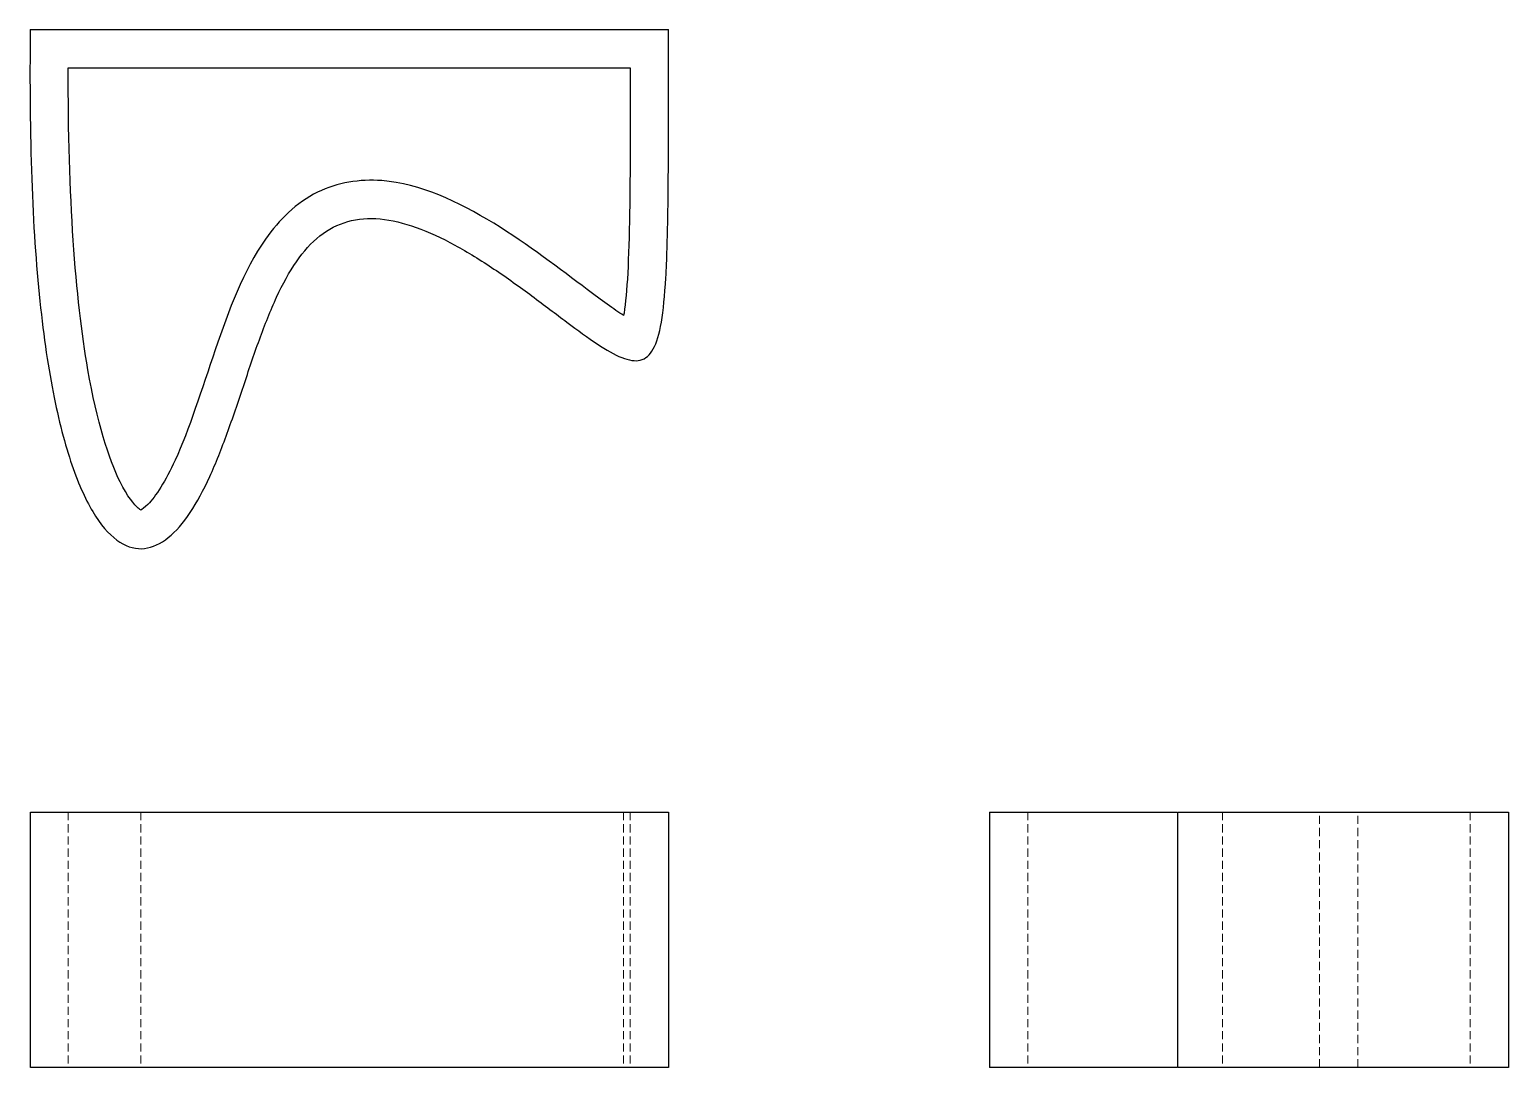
# Model space of a CAD drawing. Header units: millimetres. Extents: x 33 to 264, y 37 to 199.
import ezdxf

# ---------------------------------------------------------------- set-up
doc = ezdxf.new("R2010")
doc.units = ezdxf.units.MM
doc.linetypes.add('HIDDEN', pattern=[1.905, 1.27, -0.635])

msp = doc.modelspace()

# ---------------------------------------------------------------- linework, layer by layer
at = {"color": 7, "linetype": 'Continuous', "lineweight": 25}
for p, q in [((33.11, 199.41), (133, 199.41)), ((39.05, 193.42), (127, 193.42)), ((33.11, 76.98), (33.11, 37.02)), ((33.12, 76.98), (133, 76.98)), ((133, 76.98), (133, 37.02)), ((183.19, 76.98), (183.19, 37.02)), ((212.61, 76.98), (212.61, 37.02)), ((264.41, 76.98), (264.41, 37.02))]:
    msp.add_line(p, q, dxfattribs=at)
at = {"color": 7, "linetype": 'HIDDEN', "lineweight": 18}
for p, q in [((33.11, 76.98), (33.11, 37.02)), ((39.05, 76.98), (39.05, 37.02)), ((50.4, 76.98), (50.4, 37.02)), ((125.96, 76.98), (125.96, 37.02)), ((127, 76.98), (127, 37.02)), ((189.23, 76.98), (189.23, 37.02)), ((219.69, 76.98), (219.69, 37.02)), ((234.85, 37.02), (234.85, 76.98)), ((240.84, 37.02), (240.84, 76.98)), ((258.42, 76.98), (258.42, 37.02))]:
    msp.add_line(p, q, dxfattribs=at)
at = {"color": 7, "linetype": 'Continuous', "lineweight": 25}
for points, knots in [([(33.11, 199.41), (33, 190.93), (33.07, 183.16), (33.58, 169.01), (34.01, 162.63), (35.2, 151.24), (35.96, 146.23), (37.72, 137.51), (38.73, 133.8), (40.92, 127.63), (42.1, 125.16), (44.56, 121.36), (45.84, 120.03), (48.42, 118.39), (49.71, 118.08), (52.26, 118.37), (53.5, 118.96), (55.89, 120.88), (57.04, 122.21), (59.2, 125.46), (60.22, 127.36), (62.15, 131.57), (63.05, 133.86), (64.79, 138.64), (65.62, 141.12), (67.28, 146.06), (68.1, 148.52), (69.81, 153.23), (70.7, 155.48), (72.61, 159.61), (73.63, 161.48), (75.87, 164.71), (77.09, 166.07), (79.77, 168.18), (81.22, 168.94), (84.37, 169.82), (86.06, 169.95), (89.65, 169.61), (91.54, 169.15), (95.46, 167.75), (97.49, 166.81), (101.58, 164.59), (103.64, 163.31), (107.7, 160.59), (109.7, 159.15), (113.53, 156.32), (115.36, 154.92), (118.78, 152.36), (120.37, 151.19), (123.24, 149.29), (124.53, 148.55), (126.78, 147.65), (127.75, 147.49), (129.38, 147.9), (130.05, 148.46), (131.13, 150.41), (131.54, 151.8), (132.18, 155.49), (132.4, 157.79), (132.72, 163.37), (132.82, 166.65), (132.94, 174.24), (132.97, 178.54), (133, 188.19), (133, 193.54), (133, 199.41)], [0, 0, 0, 0, 0.03125, 0.03125, 0.0625, 0.0625, 0.09375, 0.09375, 0.125, 0.125, 0.15625, 0.15625, 0.1875, 0.1875, 0.21875, 0.21875, 0.25, 0.25, 0.28125, 0.28125, 0.3125, 0.3125, 0.34375, 0.34375, 0.375, 0.375, 0.40625, 0.40625, 0.4375, 0.4375, 0.46875, 0.46875, 0.5, 0.5, 0.53125, 0.53125, 0.5625, 0.5625, 0.59375, 0.59375, 0.625, 0.625, 0.65625, 0.65625, 0.6875, 0.6875, 0.71875, 0.71875, 0.75, 0.75, 0.78125, 0.78125, 0.8125, 0.8125, 0.84375, 0.84375, 0.875, 0.875, 0.90625, 0.90625, 0.9375, 0.9375, 0.96875, 0.96875, 1, 1, 1, 1]), ([(50.4, 124.23), (50.32, 124.28), (50.18, 124.37), (50.01, 124.52), (49.39, 125.05), (48.29, 126.37), (47.16, 128.65), (45.4, 132.22), (43.54, 138.06), (42.12, 146.19), (40.16, 157.46), (38.99, 173.16), (39.05, 193.42)], [-0.1896546, -0.1896546, -0.1896546, -0.1896546, -0.1792865, -0.1792865, -0.1792865, -0.1429565, -0.1429565, -0.1429565, -0.0861525, -0.0861525, -0.0861525, -0.0074872, -0.0074872, -0.0074872, -0.0074872]), ([(127, 193.42), (127, 184.45), (126.98, 176.89), (126.89, 170.75), (126.77, 163.48), (126.51, 158.14), (126.02, 155.06), (126, 154.93), (125.98, 154.81), (125.96, 154.69)], [-0.9890246, -0.9890246, -0.9890246, -0.9890246, -0.9380808, -0.9380808, -0.9380808, -0.8776978, -0.8776978, -0.8776978, -0.8752084, -0.8752084, -0.8752084, -0.8752084]), ([(125.96, 154.69), (124.48, 155.61), (122.49, 157.06), (120.24, 158.75), (116.08, 161.88), (110.99, 165.82), (105.62, 169.1), (100.05, 172.5), (94.2, 175.29), (88.1, 175.78), (84.69, 176.04), (81.16, 175.48), (78.07, 173.96), (74.73, 172.31), (72.04, 169.66), (69.92, 166.64), (66.43, 161.66), (64.19, 155.55), (62.06, 149.32), (59.94, 143.11), (57.94, 136.79), (55.77, 132.03), (54.29, 128.8), (52.69, 126.31), (51.52, 125.12), (51, 124.59), (50.6, 124.33), (50.4, 124.23)], [-0.7573544, -0.7573544, -0.7573544, -0.7573544, -0.7161234, -0.7161234, -0.7161234, -0.6400825, -0.6400825, -0.6400825, -0.5611549, -0.5611549, -0.5611549, -0.5170576, -0.5170576, -0.5170576, -0.4694035, -0.4694035, -0.4694035, -0.3910924, -0.3910924, -0.3910924, -0.312873, -0.312873, -0.312873, -0.2597377, -0.2597377, -0.2597377, -0.2362665, -0.2362665, -0.2362665, -0.2362665]), ([(183.23, 76.98), (183.22, 76.98), (183.2, 76.98), (183.49, 76.98), (184.06, 76.98), (184.99, 76.98), (186.28, 76.98), (187.96, 76.98), (189.93, 76.98), (192.16, 76.98), (194.6, 76.98), (197.23, 76.98), (200.82, 76.98), (205.36, 76.98), (209.56, 76.98), (211.94, 76.98), (212.51, 76.98)], [0, 0, 0, 0, 0.017148, 0.053508, 0.091824, 0.133144, 0.187983, 0.248574, 0.31489, 0.38659, 0.463121, 0.543779, 0.627759, 0.787413, 0.949597, 1, 1, 1, 1]), ([(212.63, 76.98), (212.63, 76.98), (212.64, 76.98), (213.05, 76.98), (213.8, 76.98), (214.89, 76.98), (216.31, 76.98), (218.09, 76.98), (220.24, 76.98), (222.78, 76.98), (225.6, 76.98), (228.67, 76.98), (231.99, 76.98), (235.65, 76.98), (239.66, 76.98), (243.98, 76.98), (248.62, 76.98), (253.58, 76.98), (258.88, 76.98), (262.53, 76.98), (264.41, 76.98)], [0, 0, 0, 0, 0.014793, 0.032249, 0.051207, 0.073797, 0.101484, 0.135197, 0.175537, 0.222923, 0.27766, 0.333141, 0.394845, 0.462879, 0.537333, 0.618278, 0.704149, 0.796376, 0.894988, 1, 1, 1, 1]), ([(133, 37.02), (133, 37.02), (133, 37.02), (132.99, 37.02), (132.98, 37.02), (132.96, 37.02), (132.93, 37.02), (132.88, 37.02), (132.81, 37.02), (132.71, 37.02), (132.57, 37.02), (132.38, 37.02), (132.12, 37.02), (131.79, 37.02), (131.37, 37.02), (130.86, 37.02), (130.24, 37.02), (129.48, 37.02), (128.54, 37.02), (127.46, 37.02), (126.26, 37.02), (124.93, 37.02), (123.43, 37.02), (121.75, 37.02), (119.91, 37.02), (117.67, 37.02), (115.02, 37.02), (111.97, 37.02), (108.76, 37.02), (105.67, 37.02), (102.74, 37.02), (100.02, 37.02), (97.33, 37.02), (94.67, 37.02), (92.08, 37.02), (89.59, 37.02), (87.21, 37.02), (84.94, 37.02), (82.84, 37.02), (80.92, 37.02), (79.17, 37.02), (77.54, 37.02), (76.04, 37.02), (74.64, 37.02), (73.34, 37.02), (71.96, 37.02), (70.54, 37.02), (69.1, 37.02), (67.71, 37.02), (66.35, 37.02), (64.98, 37.02), (63.57, 37.02), (62.09, 37.02), (60.62, 37.02), (59.16, 37.02), (57.78, 37.02), (56.32, 37.02), (54.89, 37.02), (53.54, 37.02), (52.28, 37.02), (51, 37.02), (49.68, 37.02), (48.36, 37.02), (47.05, 37.02), (45.75, 37.02), (44.47, 37.02), (43.21, 37.02), (42, 37.02), (40.83, 37.02), (39.72, 37.02), (38.67, 37.02), (37.69, 37.02), (36.84, 37.02), (36.09, 37.02), (35.45, 37.02), (34.88, 37.02), (34.37, 37.02), (33.95, 37.02), (33.61, 37.02), (33.35, 37.02), (33.19, 37.02), (33.14, 37.02), (33.12, 37.02)], [0, 0, 0, 0, 0.0239671, 0.0464459, 0.0674406, 0.086958, 0.1050078, 0.1213193, 0.1362428, 0.1497975, 0.1620064, 0.1742828, 0.1849105, 0.1939581, 0.2015192, 0.2077289, 0.2127952, 0.2170471, 0.2209624, 0.2253066, 0.2303371, 0.2362966, 0.2432683, 0.2516489, 0.2610614, 0.2713952, 0.2864377, 0.3025143, 0.3192272, 0.336174, 0.3496388, 0.3628213, 0.3755597, 0.3877221, 0.3992164, 0.4098171, 0.4197612, 0.429149, 0.4381585, 0.4463713, 0.4546793, 0.4632834, 0.4723462, 0.4819784, 0.4922365, 0.5031289, 0.5190766, 0.535984, 0.5535938, 0.5715947, 0.589642, 0.6073769, 0.6244436, 0.6405076, 0.652235, 0.66305, 0.6728795, 0.6817109, 0.6878454, 0.6935339, 0.6989321, 0.7042632, 0.7097992, 0.715822, 0.7226437, 0.7304344, 0.7393659, 0.7495751, 0.7611733, 0.7740059, 0.7883425, 0.8042483, 0.8217806, 0.8379707, 0.8553968, 0.8740844, 0.8940567, 0.9153344, 0.937936, 0.9604733, 0.9842136, 1, 1, 1, 1]), ([(212.51, 37.02), (212.46, 37.02), (211.07, 37.02), (208.28, 37.02), (204.21, 37.02), (200.23, 37.02), (196.45, 37.02), (193.18, 37.02), (190.45, 37.02), (188.26, 37.02), (186.41, 37.02), (185.02, 37.02), (184.06, 37.02), (183.49, 37.02), (183.2, 37.02), (183.22, 37.02), (183.23, 37.02)], [0, 0, 0, 0, 0.003825, 0.125082, 0.246652, 0.366118, 0.481082, 0.589292, 0.66829, 0.741142, 0.807356, 0.866846, 0.908169, 0.946488, 0.982851, 1, 1, 1, 1]), ([(264.41, 37.02), (262.5, 37.02), (258.79, 37.02), (253.4, 37.02), (248.37, 37.02), (243.69, 37.02), (239.38, 37.02), (235.44, 37.02), (231.86, 37.02), (228.61, 37.02), (225.58, 37.02), (222.78, 37.02), (220.24, 37.02), (218.09, 37.02), (216.31, 37.02), (214.89, 37.02), (213.8, 37.02), (213.05, 37.02), (212.64, 37.02), (212.64, 37.02), (212.64, 37.02)], [0, 0, 0, 0, 0.106862, 0.207089, 0.300699, 0.387722, 0.468201, 0.540929, 0.607469, 0.667905, 0.722341, 0.777078, 0.824465, 0.864805, 0.898518, 0.926205, 0.948795, 0.967753, 0.98521, 1, 1, 1, 1])]:
    msp.add_open_spline(points, degree=3, knots=knots, dxfattribs=at)
at = {"color": 7, "linetype": 'HIDDEN', "lineweight": 18}
msp.add_open_spline([(39.05, 76.98), (39.05, 72.54), (39.05, 63.66), (39.05, 50.34), (39.05, 41.46), (39.05, 37.02)], degree=3, knots=[0, 0, 0, 0, 0.333361, 0.666652, 1, 1, 1, 1], dxfattribs=at)

doc.saveas('drawing.dxf')
